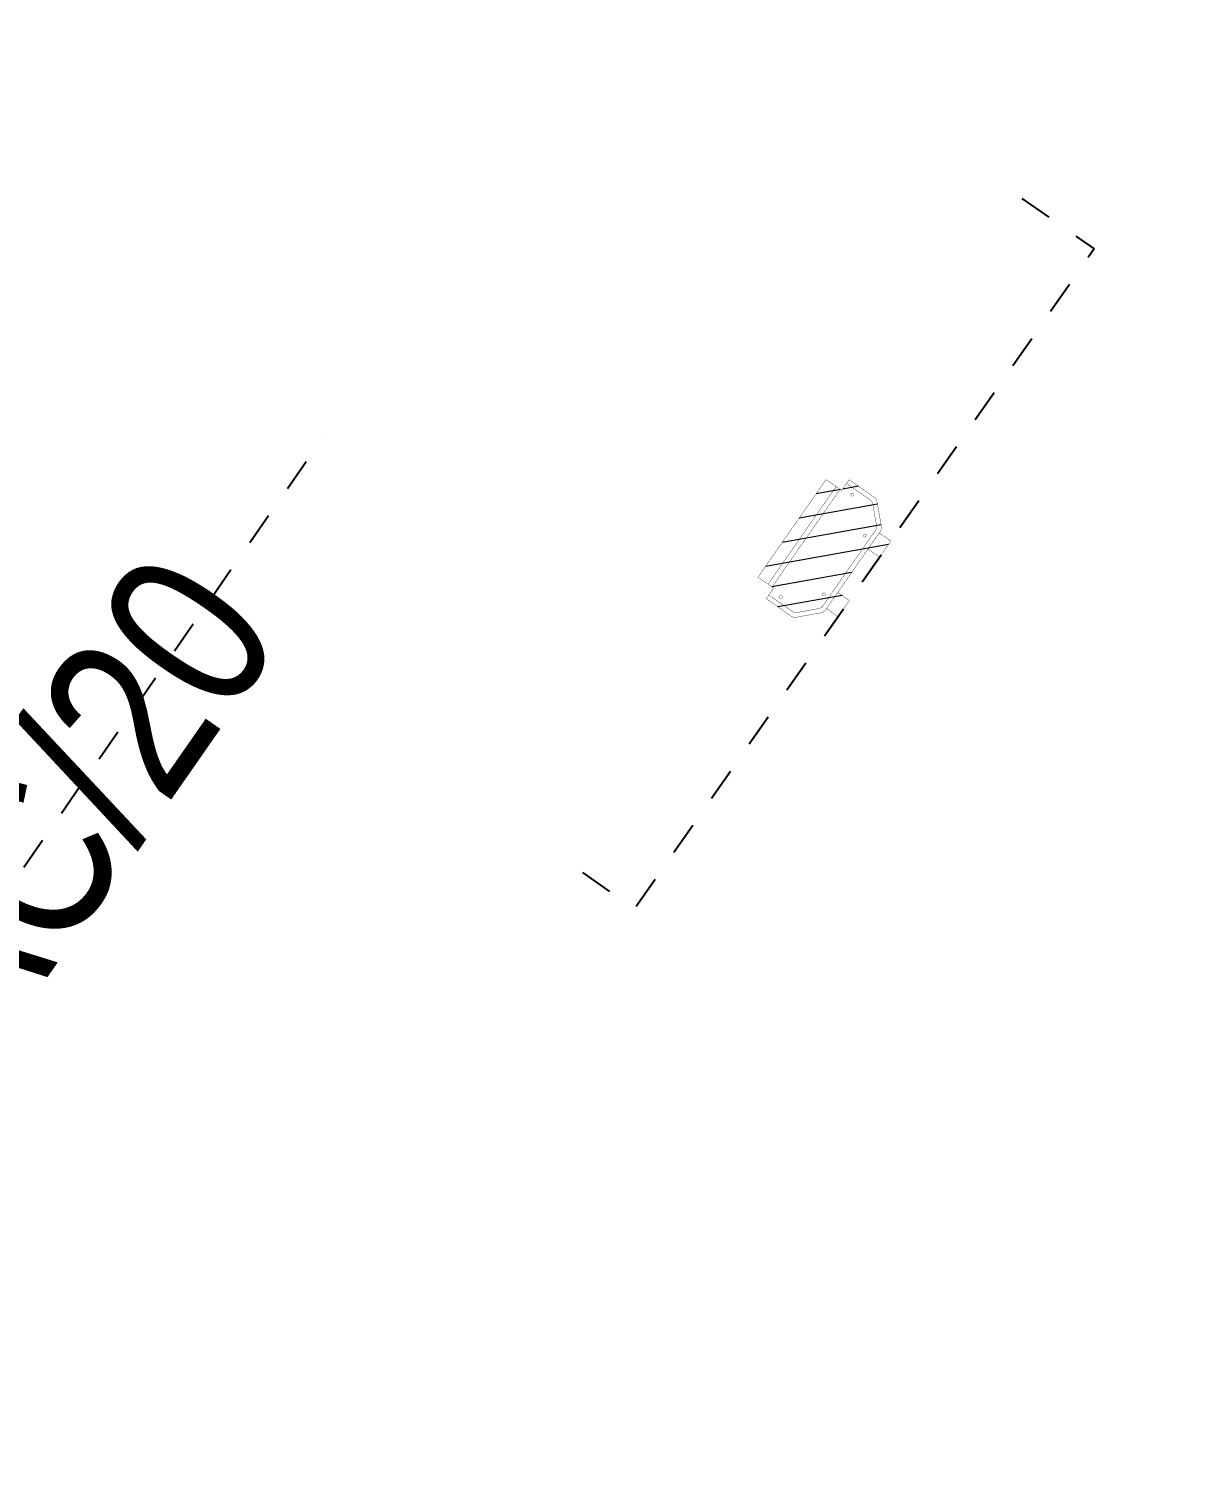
# Model space of a CAD drawing. Extents: x 218857 to 219044, y 632203 to 632441.
# Drawn here: x 218972.458 to 218976.012, y 632338.427 to 632342.787 of the extents above; entities that cross this region are included whole.
import ezdxf
from ezdxf.enums import TextEntityAlignment as Align

# ---------------------------------------------------------------- set-up
doc = ezdxf.new("R2018")
doc.units = 0
doc.header["$MEASUREMENT"] = 0
doc.linetypes.add('TRAZOS', pattern=[19.049999999999997, 12.7, -6.35])
doc.layers.get('0').update_dxf_attribs({"color": 4})
doc.layers.get('Defpoints').update_dxf_attribs({"color": 3, "lineweight": 30})
doc.layers.add('PC_T7200_002_SG-GRAL-HIDDEN DATA', color=150, linetype='TRAZOS', true_color=0x007fff, plot=False)
doc.layers.add('PC_T7200_522_SG-LOT 25-AXLE COUNTER', color=7, linetype='Continuous', true_color=0xff0002)
doc.styles.add('ARIAL NARROW', font='ARIALN.TTF')
doc.styles.get("Standard").update_dxf_attribs({"font": 'arial.ttf'})
doc.dimstyles.new('1-10', dxfattribs={"dimscale": 10, "dimtxt": 0.0018, "dimasz": 0.001, "dimexe": 0.0005, "dimexo": 0.0005, "dimgap": 0.0008, "dimtad": 1, "dimzin": 1, "dimtxsty": 'ARIAL NARROW', "dimblk": 'ARCHTICK', "dimcen": 0.0015, "dimdle": 0.0005, "dimclrd": 256, "dimclre": 256, "dimclrt": 256, "dimazin": 0, "dimtfac": 1, "dimtmove": 0, "dimatfit": 3, "dimfxl": 0.004, "dimfxlon": 1, "dimtfill": 2, "dimtfillclr": 255, "dimlwd": -1, "dimlwe": -1, "dimarcsym": 0})

# ---------------------------------------------------------------- blocks, each defined once
blk = doc.blocks.new('_ArchTick')
at = {"color": 0, "linetype": 'ByBlock', "const_width": 0.15}
blk.add_lwpolyline([(-0.5, -0.5), (0.5, 0.5)], dxfattribs=at)
blk = doc.blocks.new('*D9')
at = {"layer": 'Defpoints', "color": 0, "linetype": 'TRAZOS', "ltscale": 0.005, "transparency": 16777216}
for p in [(-1.220024815875804, 0.05799999999999272), (-1.220024815875804, 0.05799999999999272), (-0.2200000000011642, 0.05799999999999272)]:
    blk.add_point(p, dxfattribs=at)
at = {"layer": 'PC_T7200_002_SG-GRAL-HIDDEN DATA', "ltscale": 0.005, "transparency": 16777216}
for p, q in [((-0.2150000000011641, 0.05799999999999272), (-1.225024815875804, 0.05799999999999272)), ((-1.220024815875804, 0.05799999999999273), (-1.220024815875804, 0.06299999999999273)), ((-0.2200000000011642, 0.05799999999999273), (-0.2200000000011642, 0.06299999999999273))]:
    blk.add_line(p, q, dxfattribs=at)
at = {"layer": 'PC_T7200_002_SG-GRAL-HIDDEN DATA', "linetype": 'TRAZOS', "ltscale": 0.005, "transparency": 16777216, "xscale": 0.01, "yscale": 0.01, "zscale": 0.01, "rotation": 180}
blk.add_blockref('_ArchTick', (-1.220024815875804, 0.05799999999999272), dxfattribs=at)
at = {"layer": 'PC_T7200_002_SG-GRAL-HIDDEN DATA', "linetype": 'TRAZOS', "ltscale": 0.005, "transparency": 16777216, "xscale": 0.01, "yscale": 0.01, "zscale": 0.01}
blk.add_blockref('_ArchTick', (-0.2200000000011642, 0.05799999999999272), dxfattribs=at)
at = {"layer": 'PC_T7200_002_SG-GRAL-HIDDEN DATA', "linetype": 'TRAZOS', "ltscale": 0.005, "transparency": 16777216, "insert": (-0.7200124079384841, 0.07681718963164347), "char_height": 0.018, "attachment_point": 5, "style": 'ARIAL NARROW', "bg_fill": 1, "box_fill_scale": 1.1, "bg_fill_color": 255, "bg_fill_transparency": 0}
blk.add_mtext('1,00', dxfattribs=at)
blk = doc.blocks.new('*D10')
at = {"layer": 'Defpoints', "color": 0, "linetype": 'TRAZOS', "ltscale": 0.005, "transparency": 16777216}
for p in [(0.2200000000011642, 0.05799999999999272), (1.219975184124195, 0.05799999999999107), (1.219975184124195, 0.05799999999999107)]:
    blk.add_point(p, dxfattribs=at)
at = {"layer": 'PC_T7200_002_SG-GRAL-HIDDEN DATA', "ltscale": 0.005, "transparency": 16777216}
for p, q in [((0.2150000000011641, 0.05799999999999107), (1.224975184124195, 0.05799999999999107)), ((0.2200000000011642, 0.05799999999999438), (0.2200000000011642, 0.06299999999999438)), ((1.219975184124195, 0.05799999999999107), (1.219975184124195, 0.06299999999999106))]:
    blk.add_line(p, q, dxfattribs=at)
at = {"layer": 'PC_T7200_002_SG-GRAL-HIDDEN DATA', "linetype": 'TRAZOS', "ltscale": 0.005, "transparency": 16777216, "xscale": 0.01, "yscale": 0.01, "zscale": 0.01, "rotation": 180}
blk.add_blockref('_ArchTick', (0.2200000000011642, 0.05799999999999107), dxfattribs=at)
at = {"layer": 'PC_T7200_002_SG-GRAL-HIDDEN DATA', "linetype": 'TRAZOS', "ltscale": 0.005, "transparency": 16777216, "xscale": 0.01, "yscale": 0.01, "zscale": 0.01}
blk.add_blockref('_ArchTick', (1.219975184124195, 0.05799999999999107), dxfattribs=at)
at = {"layer": 'PC_T7200_002_SG-GRAL-HIDDEN DATA', "linetype": 'TRAZOS', "ltscale": 0.005, "transparency": 16777216, "insert": (0.7199875920626797, 0.07681718963164182), "char_height": 0.018, "attachment_point": 5, "style": 'ARIAL NARROW', "bg_fill": 1, "box_fill_scale": 1.1, "bg_fill_color": 255, "bg_fill_transparency": 0}
blk.add_mtext('1,00', dxfattribs=at)
blk = doc.blocks.new('*U83')
at = {"style": 'ARIAL NARROW'}
for tag, height, flags, p in [('AT018', 0.25, 9, (-2.70007065133609, 1.344751591110795)), ('AT008', 0.25, 9, (-2.700070651343621, 0.9447515911107942)), ('AT004', 0.25, 9, (-2.700070651351151, 0.5447515911107939)), ('AT000', 0.25, 8, (-2.700070651358682, 0.1447515911107953)), ('AT003', 0.25, 8, (-2.700070651366213, -0.2552484088892051)), ('AT001', 0.5, 8, (-2.700114284623643, -1.655248408889204)), ('GIS01', 0.25, 9, (-2.700114284636822, -2.355248408889204)), ('GIS02', 0.25, 9, (-2.700114284644352, -2.755248408889204)), ('GIS03', 0.25, 9, (-2.700114284651883, -3.155248408889204)), ('GIS04', 0.25, 9, (-2.700114284659414, -3.555248408889204)), ('GIS05', 0.25, 9, (-2.700114284666944, -3.955248408889204)), ('GIS06', 0.25, 9, (-2.700114284674475, -4.355248408889204)), ('GIS07', 0.25, 9, (-2.700114284682006, -4.755248408889204)), ('GIS08', 0.25, 9, (-2.700114284689536, -5.155248408889204)), ('GIS09', 0.25, 9, (-2.700114284697067, -5.555248408889204)), ('GIS10', 0.25, 9, (-2.700114284704597, -5.955248408889204))]:
    blk.add_attdef(tag, text='', height=height, rotation=359.9999999989213, dxfattribs=dict(at, flags=flags)).set_placement(p, align=Align.MIDDLE_CENTER)
at = {"lineweight": 30, "flags": 104}
for tag, p in [('X=INSERTIONPOINT', (-7.691117718221662, -0.6207156666397149)), ('Y=INSERTIONPOINT', (-7.690905553370223, -1.020715666639719))]:
    blk.add_attdef(tag, text='', height=0.25, dxfattribs=at).set_placement(p, align=Align.MIDDLE_CENTER)
at = {"style": 'ARIAL NARROW', "flags": 9}
for tag, rotation, p in [('AT006', 359.9999999989213, (0.299885715376357, -1.655248408945684)), ('AT005', 359.9999999989213, (3.299885715376356, -1.655248409002164)), ('AT007', 314.9999999989212, (6.088274063024675, -1.65524840905466))]:
    blk.add_attdef(tag, text='', height=0.25, rotation=rotation, dxfattribs=at).set_placement(p, align=Align.MIDDLE_LEFT)
blk = doc.blocks.new('PC_T7200_(CAFS)_P1')
at = {"lineweight": 0}
h = blk.add_hatch(dxfattribs=at)
h.set_pattern_fill('ANSI31', color=256, scale=0.02)
h.set_pattern_definition([(45, (0, 0), (-0.04490128060534577, 0.04490128060534577), [])])
edge = h.paths.add_edge_path()
edge.add_line((-0.2200000000011642, 0.05799999999999272), (-0.2200000000011642, 0.150749987067627))
edge.add_arc((-0.2000747624312768, 0.1507499870918174), 0.01992523756988734, 134.8360176547205, 180.0000000695605, ccw=False)
edge.add_line((-0.214123651443515, 0.1648795238760954), (-0.1594869286345784, 0.2192043941067254))
edge.add_arc((-0.1454380397448777, 0.2050748573540543), 0.01992523746107528, 89.99999988377391, 134.8360174689338, ccw=False)
edge.add_line((-0.1454380397044588, 0.2250000948151296), (-0.1398878562322352, 0.2250000000530576))
edge.add_line((-0.1398878562322352, 0.2250000000530576), (-0.139999999984866, 0.2679999999999723))
edge.add_line((-0.139999999984866, 0.2679999999999723), (-0.0801121438271366, 0.2679999999999723))
edge.add_line((-0.0801121438271366, 0.2679999999999723), (-0.0801121438271366, 0.2250000000530576))
edge.add_line((-0.0801121438271366, 0.2250000000530576), (0.08011214373982511, 0.2250000000530576))
edge.add_line((0.08011214373982511, 0.2250000000530576), (0.07999999998719431, 0.2679999999999723))
edge.add_line((0.07999999998719431, 0.2679999999999723), (0.1398878561449237, 0.2679999999999723))
edge.add_line((0.1398878561449237, 0.2679999999999723), (0.1398878561449237, 0.2250000000530576))
edge.add_line((0.1398878561449237, 0.2250000000530576), (0.1454380397044588, 0.2250000948151296))
edge.add_arc((0.1454380397303258, 0.2050748573893285), 0.01992523742580116, 45.16398248922161, 90.0000000743816, ccw=False)
edge.add_line((0.1594869286054745, 0.2192043941067254), (0.214123651443515, 0.1648795237596801))
edge.add_arc((0.2000747625712357, 0.1507499870336098), 0.01992523742992847, 9.78178036348254e-08, 45.163982512657924, ccw=False)
edge.add_line((0.2200000000011642, 0.150749987067627), (0.2200000000011642, 0.05799999999999272))
edge.add_line((0.2200000000011642, 0.05799999999999272), (0.1806871313310694, 0.05799999999999272))
edge.add_line((0.1806871313310694, 0.05799999999999272), (0.1806871313310694, 0))
edge.add_line((0.1806871313310694, 0), (-0.1806871313310694, 0))
edge.add_line((-0.1806871313310694, 0), (-0.1806871313310694, 0.05799999999999272))
edge.add_line((-0.1806871313310694, 0.05799999999999272), (-0.2200000000011642, 0.05799999999999272))
at = {"const_width": 0.001, "flags": 128}
for points in [[(-0.2200000000011642, 0.05799999999999272), (-0.2200000000011642, 0.150749987067627, -0.1996562915409382), (-0.214123651443515, 0.1648795238760954), (-0.1594869286345784, 0.2192043941067254, -0.1981686549439758), (-0.1454380397044588, 0.2250000948151296), (-0.1398878562322352, 0.2250000000530576), (-0.139999999984866, 0.2679999999999723), (-0.0801121438271366, 0.2679999999999723), (-0.0801121438271366, 0.2250000000530576), (0.08011214373982511, 0.2250000000530576), (0.07999999998719431, 0.2679999999999723), (0.1398878561449237, 0.2679999999999723), (0.1398878561449237, 0.2250000000530576), (0.1454380397044588, 0.2250000948151296, -0.1981686549439758), (0.1594869286054745, 0.2192043941067254), (0.214123651443515, 0.1648795237596801, -0.1996562915409381), (0.2200000000011642, 0.150749987067627), (0.2200000000011642, 0.05799999999999272), (0.1806871313310694, 0.05799999999999272), (0.1806871313310694, 0), (-0.1806871313310694, 0), (-0.1806871313310694, 0.05799999999999272)], [(-0.1135330315055325, 0.1938041272520742, 1), (-0.1045330315055326, 0.1938041272520742, 1)], [(0.1035215124529787, 0.1938041272520742, 1), (0.1125215124529786, 0.1938041272520742, 1)], [(-0.1949559752729255, 0.09139999999999998, 1), (-0.1859559752729256, 0.09139999999999998, 1)], [(0.1839329371969216, 0.09139999999999998, 1), (0.1929329371969215, 0.09139999999999998, 1)]]:
    blk.add_lwpolyline(points, format="xyb", close=True, dxfattribs=at)
for points in [[(-0.1398878562322352, 0.2250000000530576), (-0.0801121438271366, 0.2250000000530576)], [(0.1398878561449237, 0.2250000000530576), (0.08011214373982511, 0.2250000000530576)], [(0.1806871313310694, 0.05203820171300322), (-0.1806871313310694, 0.05203820171300322)], [(-0.1806871313310694, 0.03730017109774053), (0.1806871313310694, 0.03730017109774053)]]:
    blk.add_lwpolyline(points, dxfattribs=at)
blk.add_lwpolyline([(-0.206204032379901, 0.05799999999999272), (-0.206204032379901, 0.1450123670110202, -0.1996562915409382), (-0.2003276838222519, 0.1591419037030732), (-0.1537955675448757, 0.2054084264272547, -0.1981686549439758), (-0.1397466786147561, 0.2112041272520742), (0.1397466785856523, 0.2112041272520742, -0.1981686549439758), (0.1537955675157718, 0.2054084264272547), (0.2003276838222519, 0.1591419037030732, -0.1996562915409382), (0.2062040323507972, 0.1450123670110202), (0.2062040323507972, 0.05799999999999272)], format="xyb", dxfattribs=at)
at = {"layer": 'PC_T7200_002_SG-GRAL-HIDDEN DATA', "linetype": 'TRAZOS', "ltscale": 0.005, "flags": 128}
blk.add_lwpolyline([(1.219975184124195, 0), (1.219975184124196, 0.2679999999999723), (-1.220024815875804, 0.2679999999999723), (-1.220024815875804, 0)], dxfattribs=at)
at = {"layer": 'PC_T7200_002_SG-GRAL-HIDDEN DATA', "linetype": 'TRAZOS', "ltscale": 0.005}
for base, p1, p2, picture, middle in [((-1.220024815875804, 0.05799999999999272), (-0.2200000000011642, 0.05799999999999272), (-1.220024815875804, 0.05799999999999272), '*D9', (-0.7200124079384841, 0.07681718963164347)), ((1.219975184124195, 0.05799999999999107), (0.2200000000011642, 0.05799999999999272), (1.219975184124195, 0.05799999999999107), '*D10', (0.7199875920626797, 0.07681718963164182))]:
    dim = blk.add_linear_dim(base=base, p1=p1, p2=p2, dimstyle='1-10', dxfattribs=at)
    dim.commit()
    dim.dimension.update_dxf_attribs({"geometry": picture, "text_midpoint": middle})
blk = doc.blocks.new('*U93')
at = {"layer": 'PC_T7200_002_SG-GRAL-HIDDEN DATA', "linetype": 'TRAZOS', "ltscale": 0.005}
blk.add_line((-4.575486112771149, 0.7252148274591861), (-0.575486112771149, 0.7252148273696901), dxfattribs=at)
at = {"color": 0, "xscale": -1, "rotation": 180}
blk.add_blockref('PC_T7200_(CAFS)_P1', (0, -0.6000000000000005), dxfattribs=at)
at = {"style": 'ARIAL NARROW'}
for tag, height, flags, p in [('AT018', 0.25, 9, (-2.575442479472954, 3.725214827414437)), ('AT008', 0.25, 9, (-2.575442479481903, 3.325214827414436)), ('AT004', 0.25, 9, (-2.575442479490853, 2.925214827414437)), ('AT000', 0.25, 8, (-2.575442479499802, 2.525214827414437)), ('AT003', 0.25, 8, (-2.575442479508752, 2.125214827414437)), ('AT001', 0.5, 8, (-2.575486112771149, 0.7252148274144381)), ('GIS01', 0.25, 9, (-2.575486112786811, 0.02521482741443815)), ('GIS02', 0.25, 9, (-2.57548611279576, -0.3747851725855613)), ('GIS03', 0.25, 9, (-2.57548611280471, -0.7747851725855617)), ('GIS04', 0.25, 9, (-2.57548611281366, -1.174785172585561)), ('GIS05', 0.25, 9, (-2.575486112822609, -1.574785172585562)), ('GIS06', 0.25, 9, (-2.575486112831559, -1.974785172585561)), ('GIS07', 0.25, 9, (-2.575486112840509, -2.374785172585562)), ('GIS08', 0.25, 9, (-2.575486112849458, -2.774785172585562)), ('GIS09', 0.25, 9, (-2.575486112858408, -3.174785172585562)), ('GIS10', 0.25, 9, (-2.575486112867357, -3.574785172585563))]:
    blk.add_attdef(tag, text='', height=height, rotation=359.999999998718, dxfattribs=dict(at, flags=flags)).set_placement(p, align=Align.MIDDLE_CENTER)
at = {"lineweight": 30, "flags": 104}
for tag, p in [('X=INSERTIONPOINT', (-7.566489546365496, 1.759747569681632)), ('Y=INSERTIONPOINT', (-7.566277381515478, 1.359747569681628))]:
    blk.add_attdef(tag, text='', height=0.25, dxfattribs=at).set_placement(p, align=Align.MIDDLE_CENTER)
at = {"style": 'ARIAL NARROW', "flags": 9}
for tag, rotation, p in [('AT006', 359.999999998718, (0.424513887228851, 0.725214827347316)), ('AT005', 359.999999998718, (3.424513887228852, 0.7252148272801939)), ('AT007', 314.999999998718, (6.212902234877168, 0.7252148272178061))]:
    blk.add_attdef(tag, text='', height=0.25, rotation=rotation, dxfattribs=at).set_placement(p, align=Align.MIDDLE_LEFT)

msp = doc.modelspace()

# ---------------------------------------------------------------- block references
at = {"layer": 'PC_T7200_522_SG-LOT 25-AXLE COUNTER'}
ref = msp.add_blockref('*U83', (218976.858513278, 632339.9386427401), dxfattribs=dict(at, rotation=55.15152175685955))
lines = msp.add_mtext('X=218976.859', dxfattribs={"layer": '0', "insert": (218975.8534110361, 632337.3483721976), "char_height": 2.5, "attachment_point": 1, "rotation": 55.15152175578086, "bg_fill": 1, "box_fill_scale": 1, "bg_fill_color": 7, "bg_fill_true_color": 16777215, "bg_fill_transparency": 0})
ref.add_attrib('X=INSERTIONPOINT', '', (218975.8534110361, 632337.3483721976), dxfattribs={"flags": 12}).embed_mtext(lines)
ref = msp.add_blockref('*U93', (218974.2813485592, 632341.6138231601), dxfattribs=dict(at, rotation=55.15152176032024))
ref.add_attrib('AT001', 'CS2/AC/20', dxfattribs={"layer": '0', "height": 0.4999999999999999, "rotation": 55.15152175749122, "style": 'ARIAL NARROW'}).set_placement((218972.2145356511, 632339.9146028492), align=Align.MIDDLE_CENTER)

doc.saveas('drawing.dxf')
